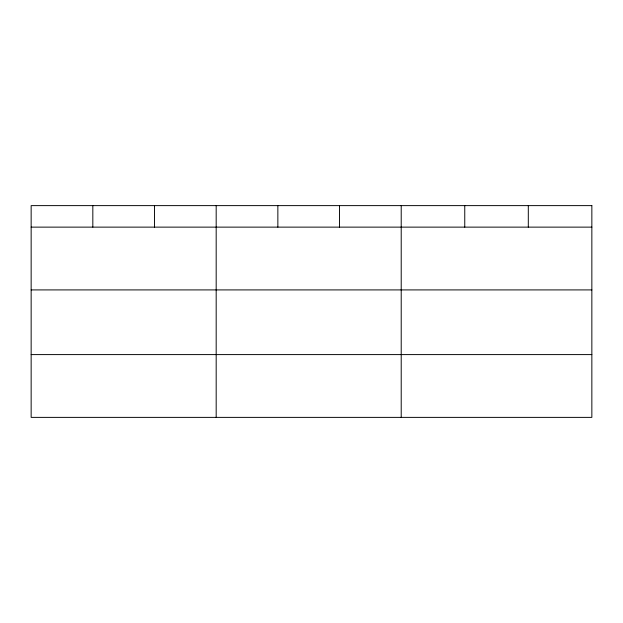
<?xml version="1.0" encoding="UTF-8"?>
<svg xmlns="http://www.w3.org/2000/svg" width="623" height="623" viewBox="0 0 623 623"><rect width="100%" height="100%" fill="white"/><g stroke="black" fill="none" stroke-linecap="round" stroke-linejoin="round"><path stroke-width="0.93" d="M31.15 227.13L591.85 227.13M31.15 289.913L591.85 289.913M31.15 354.596L591.85 354.596M528.304 205.621L528.304 227.13M464.758 205.621L464.758 227.13M401.212 205.621L401.212 417.379M339.535 205.621L339.535 227.13M277.858 205.621L277.858 227.13M216.181 205.621L216.181 417.379M154.504 205.621L154.504 227.13M92.827 205.621L92.827 227.13M591.85 205.621L31.15 205.621L31.15 417.379L591.85 417.379L591.85 205.621"/></g></svg>
